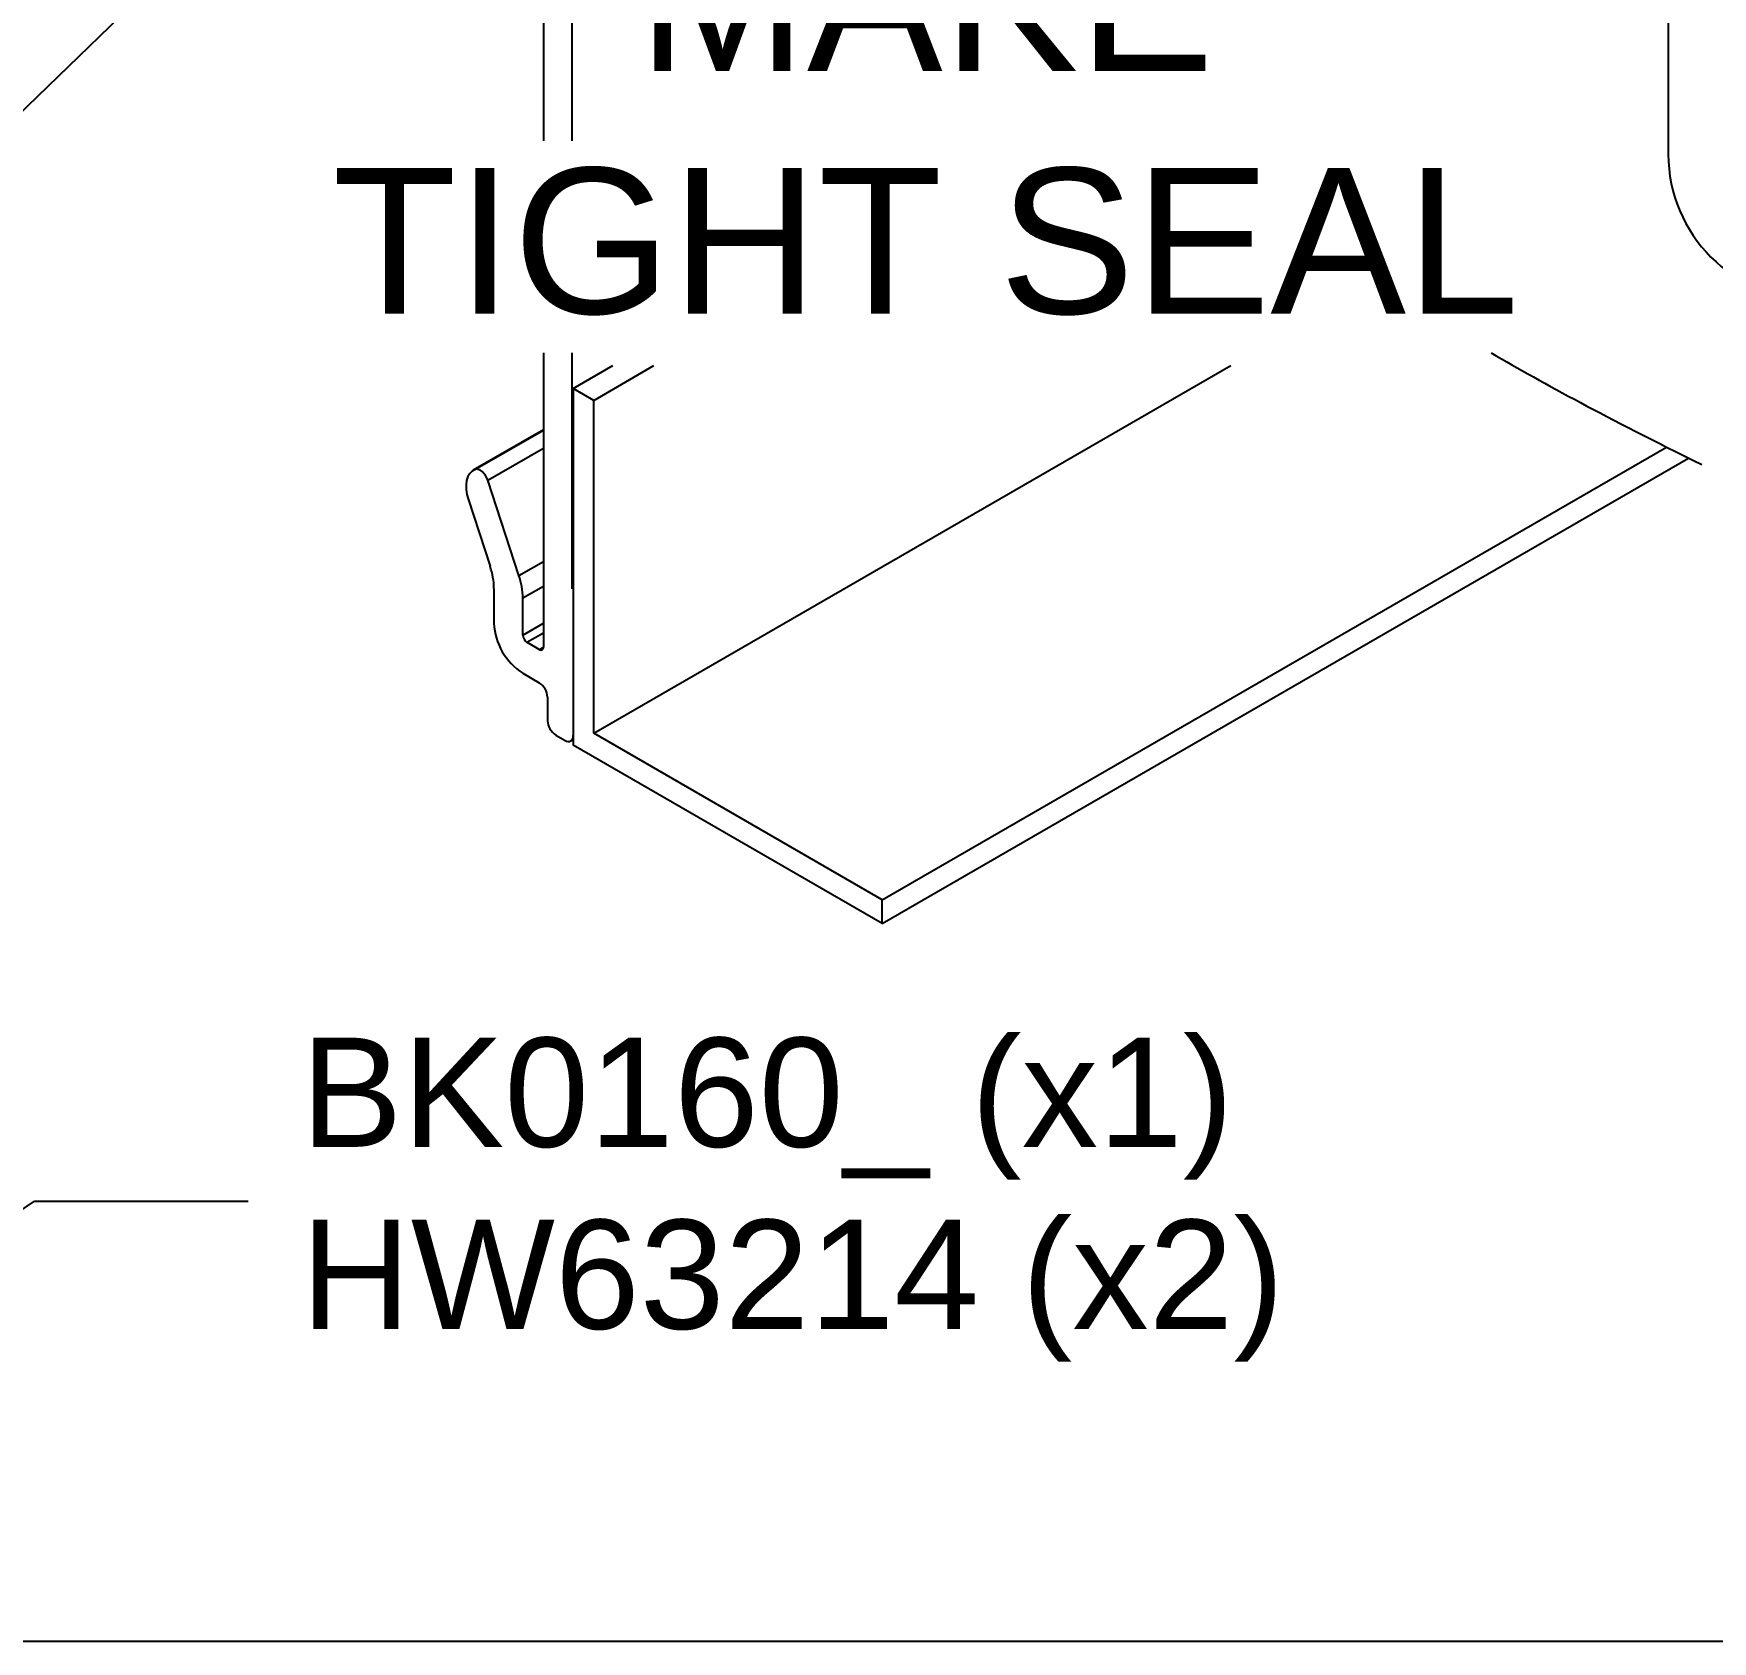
# Model space of a CAD drawing. Extents: x -0.1 to 10.8, y -7.1 to 0.
# Drawn here: x 3.958 to 6.84, y -7.062 to -4.302 of the extents above; entities that cross this region are included whole.
import ezdxf
from ezdxf import colors
from ezdxf.entities.mleader import LeaderData, LeaderLine
from ezdxf.math import Vec2, Vec3

# ---------------------------------------------------------------- set-up
doc = ezdxf.new("R2010")
doc.units = 0
doc.header["$LTSCALE"] = 0.5
doc.header["$MEASUREMENT"] = 0
for name, color, linetype in [('Brackets', 181, 'CONTINUOUS'), ('FAB DWG', 221, 'CONTINUOUS'), ('Housing', 150, 'CONTINUOUS')]:
    doc.layers.add(name, color=color, linetype=linetype)
doc.layers.add('Text-Unprinted', color=131, linetype='CONTINUOUS', plot=False)
doc.styles.add('LSAD_Standard', font='arial.ttf')

msp = doc.modelspace()

# ---------------------------------------------------------------- linework, layer by layer
at = {"layer": 'Brackets', "transparency": 16777216}
msp.add_line((6.7639, -0.5588), (6.7639, -4.5088), dxfattribs=at)
msp.add_arc((7.0139, -4.5088), 0.25, 180, 270, dxfattribs=at)
at = {"layer": 'Housing', "transparency": 16777216}
for p, q in [((4.8824, -4.4859), (4.8824, -2.2728)), ((4.8329, -3.2798), (4.8329, -4.4859)), ((4.8329, -4.8499), (4.8329, -5.3553)), ((4.8824, -5.2552), (4.8824, -4.8499)), ((4.8841, -4.9113), (4.9519, -4.8721)), ((4.9195, -5.5032), (6.0127, -4.8721)), ((4.9195, -4.9317), (5.0226, -4.8721)), ((4.8841, -4.9113), (4.8841, -5.5237)), ((4.9195, -4.9317), (4.8841, -4.9113)), ((4.9195, -5.5032), (4.9195, -4.9317)), ((4.8329, -4.9823), (4.7124, -5.0518)), ((4.7154, -5.0504), (4.8329, -4.9826)), ((4.7372, -5.0687), (4.8329, -5.0135)), ((5.4145, -5.789), (6.7606, -5.0119)), ((5.4145, -5.8298), (6.7987, -5.0307)), ((4.7909, -5.2325), (4.7372, -5.0687)), ((4.704, -5.1023), (4.7414, -5.2166)), ((4.7909, -5.2325), (4.8329, -5.2083)), ((4.748, -5.255), (4.748, -5.3144)), ((4.7975, -5.2709), (4.8329, -5.2505)), ((4.7975, -5.3348), (4.7975, -5.2709)), ((4.7975, -5.3348), (4.8329, -5.3144)), ((4.8046, -5.3471), (4.8329, -5.3308)), ((4.8258, -5.3593), (4.8046, -5.3471)), ((4.8258, -5.3593), (4.8329, -5.3553)), ((4.7975, -5.4002), (4.8258, -5.4165)), ((4.8399, -5.441), (4.8399, -5.4818)), ((5.4145, -5.789), (4.9195, -5.5032)), ((4.88, -5.5165), (4.8841, -5.5141)), ((5.4145, -5.8298), (4.8841, -5.5237)), ((5.4145, -5.8298), (5.4145, -5.789))]:
    msp.add_line(p, q, dxfattribs=at)
at = {"layer": 'Housing', "ltscale": 0.5, "transparency": 16777216}
msp.add_line((4.8541, -5.5063), (4.87, -5.5155), dxfattribs=at)
at = {"layer": 'Housing', "transparency": 16777216, "flags": 128}
for points in [[(4.7154, -5.0504), (4.7104, -5.0531), (4.7063, -5.0572), (4.7031, -5.0626), (4.701, -5.0691), (4.7, -5.0765), (4.7002, -5.0847), (4.7015, -5.0934), (4.704, -5.1023)], [(4.7372, -5.0687), (4.7355, -5.0646), (4.7333, -5.0606), (4.7306, -5.0571), (4.7275, -5.0541), (4.7243, -5.0518), (4.7211, -5.0504), (4.7181, -5.0499), (4.7154, -5.0504)]]:
    msp.add_lwpolyline(points, dxfattribs=at)
at = {"layer": 'Housing', "transparency": 16777216}
for centre, radius, start, end in [((4.6233, -5.2568), 0.1247, 0.8303, 18.7806), ((4.6728, -5.2727), 0.1247, 0.8303, 18.7806), ((4.8555, -5.3095), 0.1076, 182.6055, 237.3944), ((4.8129, -5.3342), 0.0154, 182.6055, 237.3945), ((4.8286, -5.356), 0.00437, 230.7967, 9.214), ((4.8092, -5.4424), 0.0307, 2.6055, 57.3945), ((4.8706, -5.4804), 0.0307, 182.6057, 237.3945), ((4.8755, -5.5087), 0.00873, 230.7967, 9.214)]:
    msp.add_arc(centre, radius, start, end, dxfattribs=at)
at = {"layer": 'Housing', "color": 1, "transparency": 16777216}
msp.add_open_spline([(6.4598, -4.8499), (6.5536, -4.9049), (6.6548, -4.9595), (6.8216, -5.0421)], degree=3, dxfattribs=at)
at = {"layer": 'Text-Unprinted', "ltscale": 0.5, "transparency": 16777216}
msp.add_lwpolyline([(0, 0), (10.8446, 0), (10.8446, -7.0625), (0, -7.0625)], close=True, dxfattribs=at)

# ---------------------------------------------------------------- texts
at = {"layer": 'FAB DWG', "transparency": 16777216, "insert": (5.4892, -4.4512), "char_height": 0.25, "attachment_point": 5, "style": 'LSAD_Standard'}
msp.add_mtext_dynamic_manual_height_columns('\\A1;MAKE TIGHT SEAL', width=2.034107, gutter_width=16.875, heights=[0], dxfattribs=at)
msp.add_mtext_dynamic_manual_height_columns('\\A1;MAKE TIGHT SEAL', width=2.034107, gutter_width=16.875, heights=[0], dxfattribs=at)

# ---------------------------------------------------------------- leaders
at = {"layer": 'FAB DWG', "ltscale": 0.5, "transparency": 16777216}
ml = msp.add_multileader_mtext('Standard', dxfattribs=at)
ml.set_content('\\A1;EP00432', color=256, style='LSAD_Standard')
ml.set_leader_properties()
ml.build(insert=Vec2(0, 0))
ml.multileader.update_dxf_attribs({"text_left_attachment_type": 2, "dogleg_length": 0.36, "arrow_head_size": 0.1875})
ctx = ml.context
ctx.base_point, ctx.char_height, ctx.arrow_head_size, ctx.landing_gap_size, ctx.plane_origin = Vec3(5.5737, -3.1183), 0.1875, 0.1875, 0.09, Vec3(2.2752, 10.4595)
ctx.left_attachment = 2
notes = []
notes.append((ctx, [(0, (1, 1, 0), (5.2965, -3.1183), (1, 0), 0.2772, [(0, [(3.5374, -4.8237)], 0, [])])]))
ctx.mtext.insert, ctx.mtext.width, ctx.mtext.defined_height, ctx.mtext.flow_direction = Vec3(5.6637, -3.0225), 2.351815, 0.6491, 5
ml = msp.add_multileader_mtext('Standard', dxfattribs=at)
ml.set_content('\\A1;BK0160_ (x1)\\PHW63214 (x2)', color=256, style='LSAD_Standard')
ml.set_leader_properties()
ml.build(insert=Vec2(0, 0))
ml.multileader.update_dxf_attribs({"text_left_attachment_type": 2, "dogleg_length": 0.36, "arrow_head_size": 0.1875})
ctx = ml.context
ctx.base_point, ctx.char_height, ctx.arrow_head_size, ctx.landing_gap_size, ctx.plane_origin = Vec3(4.3262, -6.3067), 0.1875, 0.1875, 0.09, Vec3(2.1503, 9.4016)
ctx.left_attachment = 2
notes.append((ctx, [(0, (1, 1, 0), (3.959, -6.3067), (1, 0), 0.3672, [(0, [(3.3972, -6.6846)], 0, [])])]))
ctx.mtext.insert, ctx.mtext.width, ctx.mtext.defined_height, ctx.mtext.flow_direction = Vec3(4.4162, -6.0259), 2.351815, 0.6491, 5
for ctx, leaders in notes:
    for number, flags, end, landing, length, lines in leaders:
        leader = LeaderData()
        leader.index, (leader.has_last_leader_line, leader.has_dogleg_vector, leader.attachment_direction) = number, flags
        leader.last_leader_point, leader.dogleg_vector, leader.dogleg_length = Vec3(end), Vec3(landing), length
        for number, points, colour, breaks in lines:
            line = LeaderLine()
            line.index, line.vertices, line.color, line.breaks = number, Vec3.list(points), colors.encode_raw_color(colour), breaks
            leader.lines.append(line)
        ctx.leaders.append(leader)

doc.saveas('drawing.dxf')
